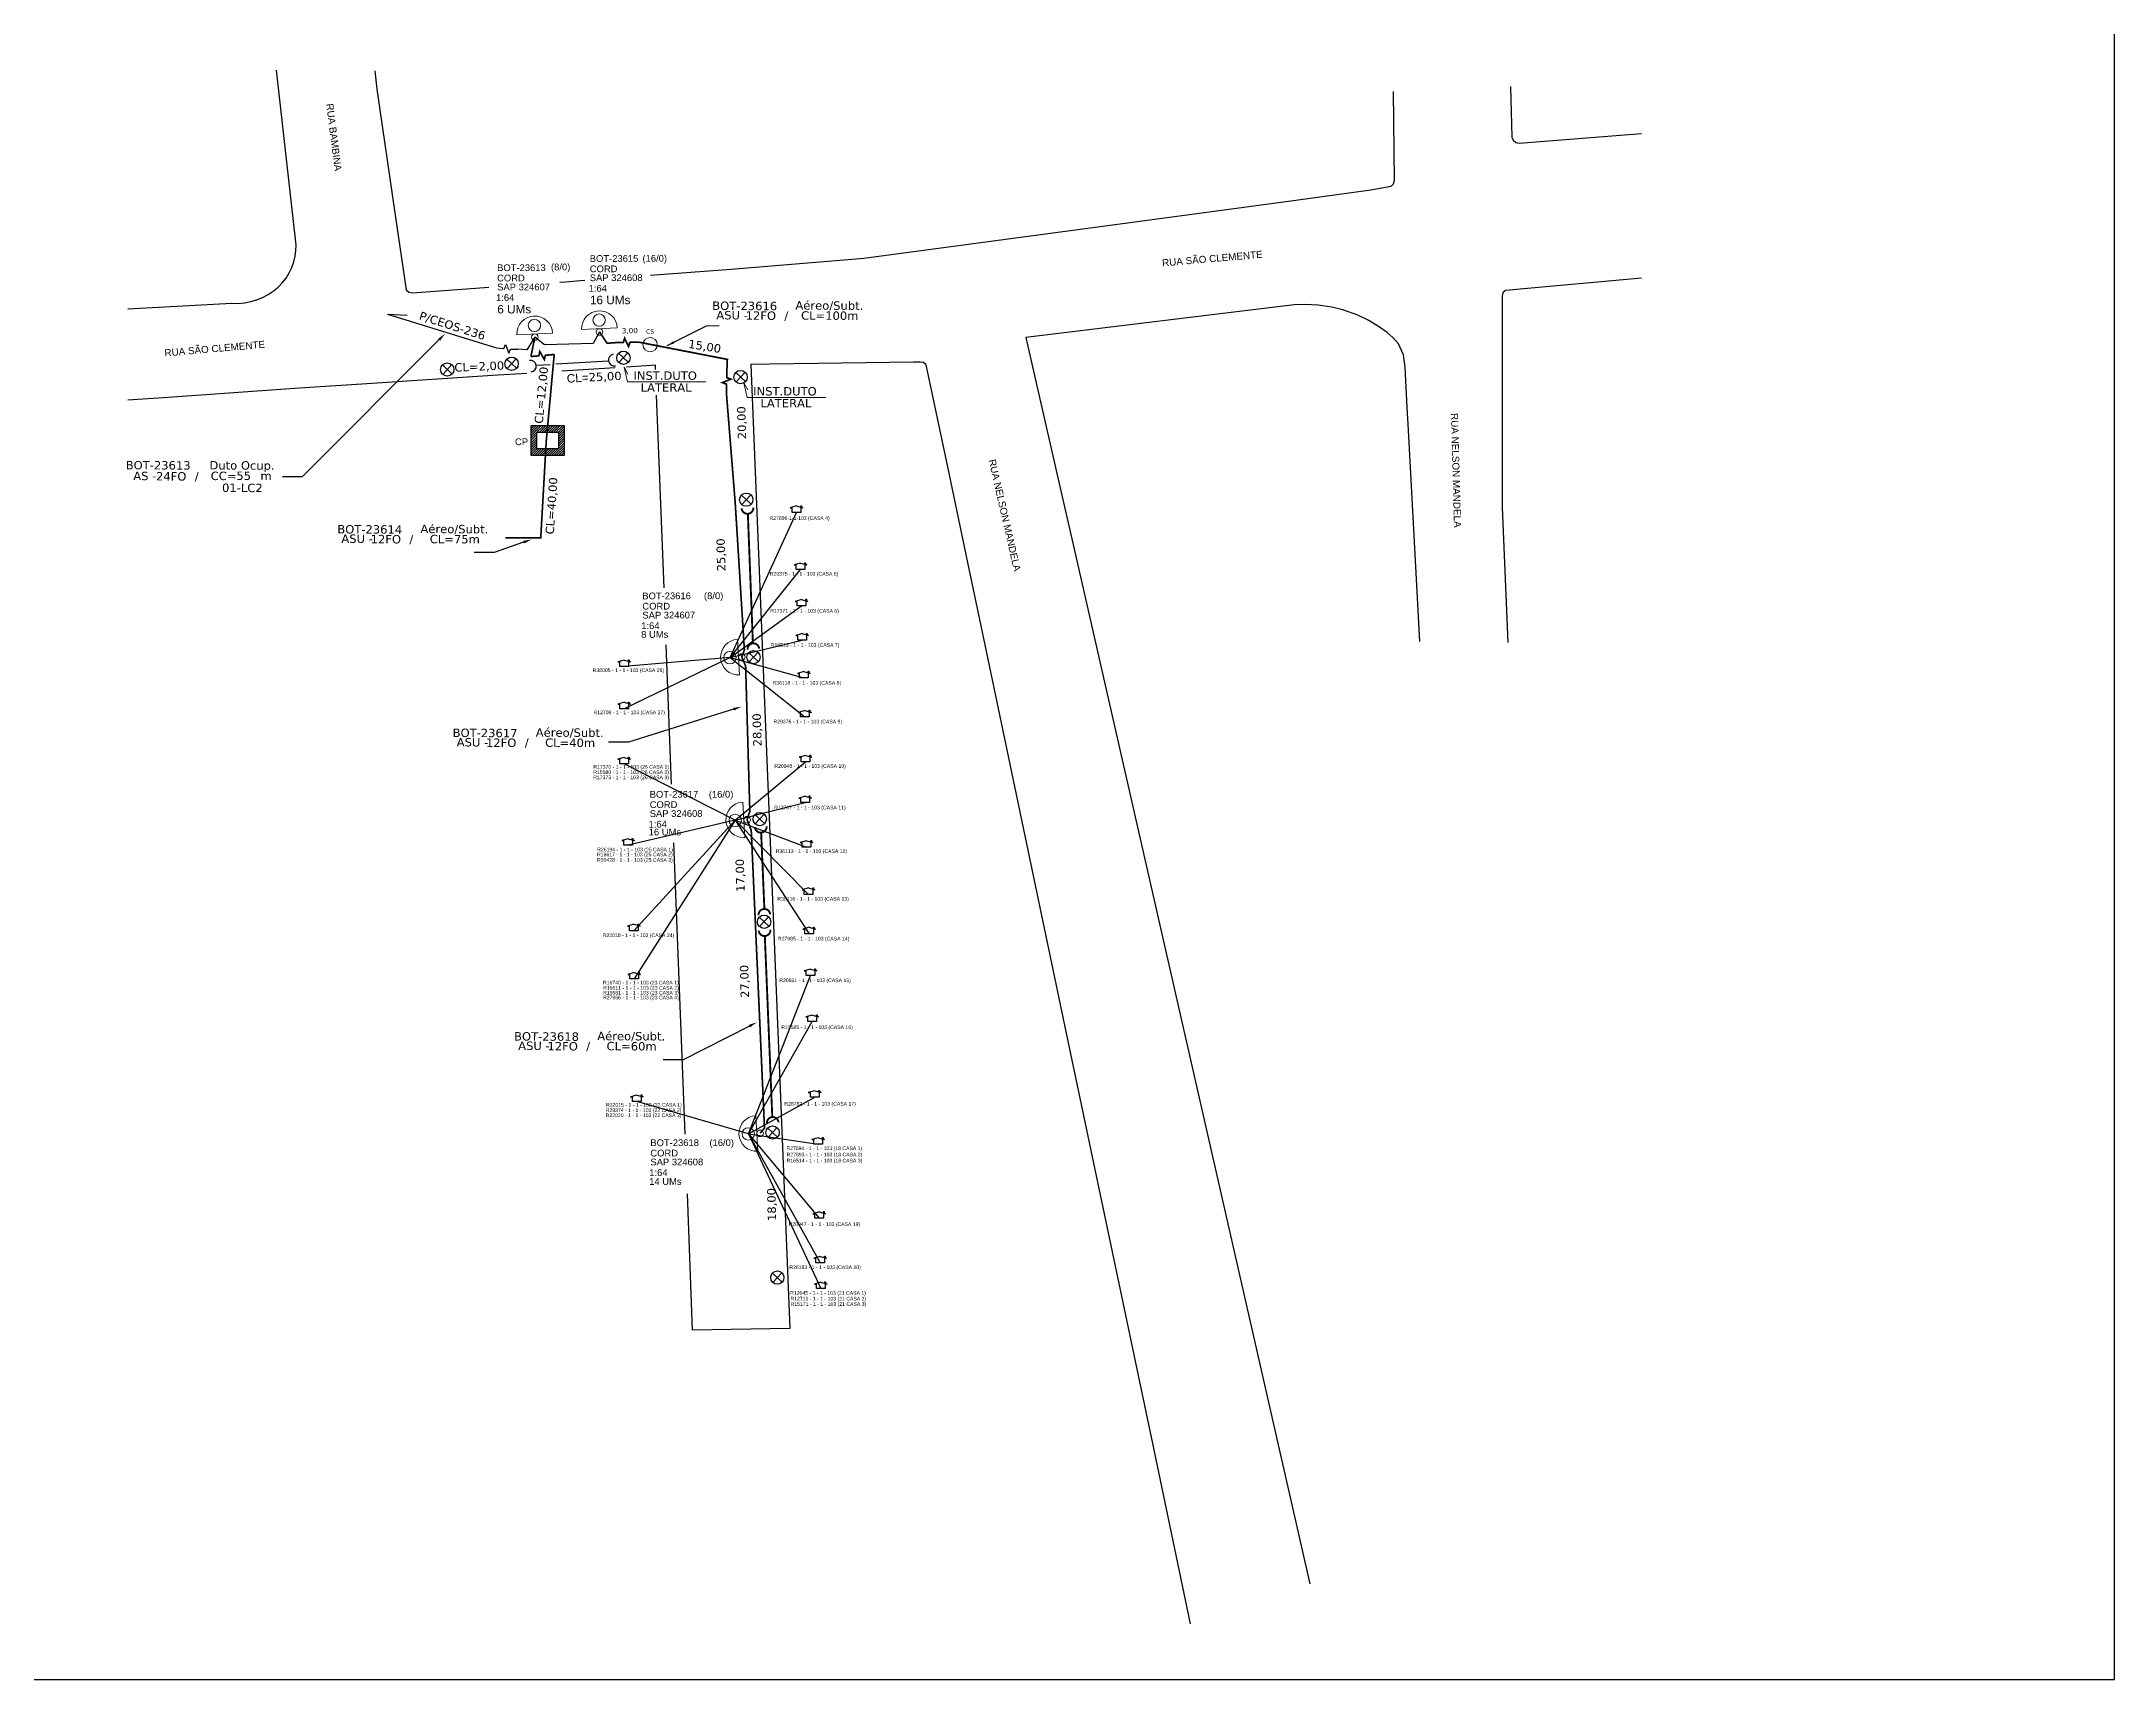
# Model space of a CAD drawing. Header units: metres. Extents: x -36 to 589731, y -8 to 9715982.
# Drawn here: x 589303.7 to 589731.3, y 9715387.9 to 9715725.7 of the extents above; entities that cross this region are included whole.
import ezdxf
from ezdxf import colors
from ezdxf.entities.mleader import LeaderData, LeaderLine
from ezdxf.enums import TextEntityAlignment as Align
from ezdxf.math import Vec2, Vec3

# ---------------------------------------------------------------- set-up
doc = ezdxf.new("R2010")
doc.units = ezdxf.units.M
doc.header["$LTSCALE"] = 0.5
for name, color, linetype in [('10.1-Caixas Subterrâneas', 5, 'Continuous'), ('CAP a instalar', 1, 'Continuous'), ('celulas gpon', 7, 'Continuous'), ('cerco área', 2, 'Continuous'), ('DROP DE CLIENTE', 140, 'Continuous'), ('label_cabos', 7, 'Continuous'), ('locais', 7, 'Continuous'), ('QUADRA', 7, 'Continuous'), ('Subida Lateral', 5, 'Continuous'), ('surveys', 7, 'Continuous'), ('surveys legendas', 7, 'Continuous')]:
    doc.layers.add(name, color=color, linetype=linetype)
for name, color, linetype, lineweight in [("20.0-LEGENDA DOS CDO'S", 1, 'Continuous', 0), ('20.2-CDO_POSTE', 1, 'Continuous', 5), ('20.6-CORDOALHA_SUPORTE', 7, 'Continuous', 25), ('CORDOALHA_SUPORTE', 7, 'Continuous', 25), ('Segmento Logradouro Texto', 238, 'Continuous', 0)]:
    doc.layers.add(name, color=color, linetype=linetype, lineweight=lineweight)
doc.styles.add('ARIAL', font='arial.ttf')
doc.styles.add('DIGICADE', font='arial.ttf')
doc.styles.add('ROMANS', font='arial.ttf')
doc.styles.add('siredit', font='verdana.ttf')
doc.styles.get("Standard").update_dxf_attribs({"font": 'arial.ttf'})
doc.linetypes.add('FENCELINE1', pattern='A,0.25,-0.1,[133,ltypeshp.shx,S=0.1,R=0,X=-0.1,Y=0],-0.1,1', length=1.45)
doc.dimstyles.get("Standard").update_dxf_attribs({"dimtxt": 0.18, "dimasz": 0.18, "dimexe": 0.18, "dimexo": 0.0625, "dimgap": 0.09, "dimtad": 0, "dimtih": 1, "dimtoh": 1, "dimdec": 4, "dimzin": 0, "dimdsep": 46, "dimtxsty": 'Standard', "dimcen": 0.09, "dimadec": 0, "dimazin": 0, "dimtfac": 1, "dimtdec": 4, "dimtofl": 0, "dimtmove": 0, "dimatfit": 3, "dimfxl": 0, "dimtolj": 1, "dimtzin": 0, "dimarcsym": 0})

# ---------------------------------------------------------------- blocks, each defined once
blk = doc.blocks.new('POLE_POLE')
at = {"color": 1}
for p, q in [((-0.0000031, 0.0000069), (0.0000027, 0.0000015)), ((0.0000025, 0.0000071), (-0.0000029, 0.0000013))]:
    blk.add_line(p, q, dxfattribs=at)
blk.add_circle((-0.0000002, 0.0000042), 0.00000396, dxfattribs=at)
blk = doc.blocks.new('*U206')
at = {"color": 0}
blk.add_line((2.14, -0.58), (-2.1, -0.68), dxfattribs=at)
for centre, radius in [((0, 0.38), 0.733), ((0.03, -1.03), 0.393)]:
    blk.add_circle(centre, radius, dxfattribs=at)
blk.add_arc((0.02, -0.63), 2.12, 1.3782, 181.3782, dxfattribs=at)
blk = doc.blocks.new('*U207')
at = {"color": 0}
blk.add_line((2.14, -0.58), (-2.1, -0.68), dxfattribs=at)
for centre, radius in [((0, 0.38), 0.733), ((0.03, -1.03), 0.393)]:
    blk.add_circle(centre, radius, dxfattribs=at)
blk.add_arc((0.02, -0.63), 2.12, 1.3782, 181.3782, dxfattribs=at)
blk = doc.blocks.new('*X1')
at = {"color": 0, "linetype": 'Continuous'}
for p, q in [((-1.25, 0.34099), (-0.49099, 1.1)), ((-1.25, 0.517767), (-0.667767, 1.1)), ((-1.25, 0.694544), (-0.844544, 1.1)), ((-1.25, 0.87132), (-1.02132, 1.1)), ((-1.25, 1.048097), (-1.198097, 1.1)), ((-1.25, 0.164214), (-0.8035, 0.610714)), ((-1.25, -0.012563), (-0.8035, 0.433937)), ((-1.25, -0.18934), (-0.8035, 0.25716)), ((-1.25, -0.366117), (-0.8035, 0.080383)), ((-0.789214, 0.625), (-0.314214, 1.1)), ((-0.612437, 0.625), (-0.137437, 1.1)), ((-0.43566, 0.625), (0.03934, 1.1)), ((-0.258883, 0.625), (0.216117, 1.1)), ((-0.082107, 0.625), (0.392893, 1.1)), ((0.09467, 0.625), (0.56967, 1.1)), ((0.271447, 0.625), (0.746447, 1.1)), ((0.448223, 0.625), (0.923223, 1.1)), ((0.625, 0.625), (1.1, 1.1)), ((0.801777, 0.625), (1.25, 1.073223)), ((0.8035, 0.449947), (1.25, 0.896447)), ((0.8035, 0.27317), (1.25, 0.71967)), ((0.8035, 0.096393), (1.25, 0.542893)), ((0.8035, -0.080383), (1.25, 0.366117)), ((0.8035, -0.25716), (1.25, 0.18934)), ((0.8035, -0.433937), (1.25, 0.012563)), ((-1.25, -0.542893), (-0.8035, -0.096393)), ((-1.25, -0.71967), (-0.8035, -0.27317)), ((-1.25, -0.896447), (-0.8035, -0.449947)), ((-1.25, -1.073223), (-0.801777, -0.625)), ((-1.1, -1.1), (-0.625, -0.625)), ((-0.923223, -1.1), (-0.448223, -0.625)), ((-0.746447, -1.1), (-0.271447, -0.625)), ((-0.56967, -1.1), (-0.09467, -0.625)), ((-0.392893, -1.1), (0.082107, -0.625)), ((-0.216117, -1.1), (0.258883, -0.625)), ((-0.03934, -1.1), (0.43566, -0.625)), ((0.137437, -1.1), (0.612437, -0.625)), ((0.314214, -1.1), (0.789214, -0.625)), ((0.49099, -1.1), (1.25, -0.34099)), ((0.667767, -1.1), (1.25, -0.517767)), ((0.8035, -0.610714), (1.25, -0.164214)), ((0.844544, -1.1), (1.25, -0.694544)), ((1.02132, -1.1), (1.25, -0.87132)), ((1.198097, -1.1), (1.25, -1.048097))]:
    blk.add_line(p, q, dxfattribs=at)
blk = doc.blocks.new('MANHOLE_MQ')
at = {"color": 0, "linetype": 'Continuous'}
for p, q in [((0.00000623, 0.00000569), (-0.00000627, 0.00000569)), ((-0.00000627, 0.00000569), (-0.00000627, -0.00000531)), ((-0.00000404, 0.00000331), (0.00000399, 0.00000331)), ((-0.00000404, -0.00000294), (-0.00000404, 0.00000331)), ((0.00000399, 0.00000331), (0.00000399, -0.00000294)), ((0.00000623, -0.00000531), (0.00000623, 0.00000569)), ((-0.00000627, -0.00000531), (0.00000623, -0.00000531)), ((0.00000399, -0.00000294), (-0.00000404, -0.00000294)), ((0.00000399, -0.00000294), (0.00000399, -0.00000294))]:
    blk.add_line(p, q, dxfattribs=at)
at = {"color": 0, "linetype": 'Continuous', "xscale": 5e-06, "yscale": 5e-06, "zscale": 1e-05}
blk.add_blockref('*X1', (-0.00000002, 0.00000019), dxfattribs=at)
blk = doc.blocks.new('Inst CORD BENZINAL 4.55MM 3F')
at = {"color": 0, "lineweight": 0, "style": 'ROMANS'}
blk.add_attdef('FID', (-19.18, -2.21), '', height=1, dxfattribs=at)
blk.add_attdef('LANCE', text='', height=1, dxfattribs=at).set_placement((-0.54, -2.21), align=Align.RIGHT)
at = {"color": 0, "lineweight": 0, "style": 'ROMANS', "flags": 3}
for tag, p in [('FATOR', (-5.2, -4.44)), ('ID_ATIVIDADE', (-5.2, -6.67))]:
    blk.add_attdef(tag, p, '', height=1, dxfattribs=at)
at = {"layer": 'label_cabos', "color": 0, "style": 'siredit'}
blk.add_attdef('QTDE', (-0.54, -2.21), '', height=1, rotation=359.69, dxfattribs=at)
blk = doc.blocks.new('LEGENDA DOS CABOS')
at = {"layer": 'label_cabos', "color": 0, "style": 'siredit'}
for tag, p in [('TIPO_CABO', (2.74, 0.52)), ('ID', (4.24, 1.63)), ('CABO', (6.16, 0.47)), ('/', (9.19, 0.47)), ('METROS', (14.36, 0.47)), ('XX', (14.31, 1.67))]:
    blk.add_attdef(tag, text='', height=1, rotation=359.69, dxfattribs=at).set_placement(p, align=Align.MIDDLE_CENTER)
blk = doc.blocks.new('Inst CB DT OCUP CFOA-SM-AS-80-TS-24')
at = {"layer": 'label_cabos', "color": 0, "style": 'siredit'}
for tag, flags, p in [('ID_ATIVIDADE', 3, (1.31, 2.67)), ('FATOR', 1, (11.56, 2.55))]:
    blk.add_attdef(tag, text='', height=1, rotation=359.69, dxfattribs=dict(at, flags=flags)).set_placement(p, align=Align.MIDDLE_CENTER)
for tag, p in [('TIPO_CABO', (1.76, 0)), ('DESTINO_CABO', (3.13, 1.26)), ('CABO', (4.69, -0.05)), ('/', (7.71, -0.05)), ('LANCE', (10.91, 0)), ('TIPO_CABO', (13.11, 1.24)), ('UND', (15.96, 0)), ('FID', (13.15, -1.41))]:
    blk.add_attdef(tag, text='', height=1, rotation=359.69, dxfattribs=at).set_placement(p, align=Align.MIDDLE_CENTER)
blk.add_attdef('QTDE', (12.43, -0.47), '', height=1, rotation=359.69, dxfattribs=at)
blk = doc.blocks.new('SURVEY_SURVEY')
for p, q in [((0.0000086, 0.0000127), (-0.000004, 0.000009)), ((-0.000004, 0.000009), (0, 0.000009)), ((0, 0), (0, 0.000009)), ((0.0000086, 0.0000127), (0.0000212, 0.000009)), ((0.0000171, 0.0000132), (0.0000184, 0.0000132)), ((0.0000171, 0.0000103), (0.0000171, 0.0000132)), ((0.0000212, 0.000009), (0.0000172, 0.000009)), ((0.0000172, 0.000009), (0.0000172, 0)), ((0.0000184, 0.0000132), (0.0000184, 0.0000099)), ((0.0000172, 0), (0, 0))]:
    blk.add_line(p, q)

msp = doc.modelspace()

# ---------------------------------------------------------------- linework, layer by layer
for points in [[(588892.75, 9715387.89), (589731.31, 9715387.89), (589731.31, 9715981.89), (588892.75, 9715981.89), (588892.75, 9715387.89)], [(589321.54, 9715670.56), (589342.97, 9715671.71), (589344.28, 9715671.69), (589345.59, 9715671.81), (589346.88, 9715672.07), (589348.12, 9715672.44), (589349.32, 9715672.92), (589350.47, 9715673.53), (589351.54, 9715674.24), (589352.52, 9715675.05), (589353.4, 9715675.94), (589354.17, 9715676.93), (589354.84, 9715677.97), (589355.38, 9715679.08), (589355.79, 9715680.25), (589356.07, 9715681.43), (589356.21, 9715682.63), (589356.23, 9715683.7), (589352.23, 9715719.77)]]:
    msp.add_lwpolyline(points)
at = {"layer": 'CAP a instalar', "color": 0, "ltscale": 5}
for q in [(589397.56, 9715662.51), (589379.18, 9715669.29)]:
    msp.add_line((589375.07, 9715669.46), q, dxfattribs=at)
at = {"layer": 'CAP a instalar', "color": 0, "linetype": 'FENCELINE1', "ltscale": 5}
for p, q in [((589405.49, 9715664.72), (589403.86, 9715662.15)), ((589407.49, 9715663.15), (589405.49, 9715664.72)), ((589418.85, 9715665.8), (589417.51, 9715663.41)), ((589418.85, 9715665.8), (589418.85, 9715665.8)), ((589403.86, 9715662.15), (589401.99, 9715662.25)), ((589417.51, 9715663.41), (589407.49, 9715663.15))]:
    msp.add_line(p, q, dxfattribs=at)
at = {"layer": 'CAP a instalar', "color": 8, "ltscale": 5, "const_width": 0.347}
for points in [[(589405.49, 9715664.72), (589404.67, 9715660.73), (589404.67, 9715660.73)], [(589409.48, 9715661.17), (589407.83, 9715643.2), (589407.83, 9715643.2), (589406.7, 9715623.33), (589399.43, 9715623.33)]]:
    msp.add_lwpolyline(points, dxfattribs=at)
at = {"layer": 'CAP a instalar', "linetype": 'FENCELINE1', "ltscale": 5, "const_width": 0.347}
for points in [[(589418.85, 9715665.8), (589420.38, 9715663.47), (589422.1, 9715663.6)], [(589445.11, 9715658.22), (589445.11, 9715658.22), (589445.19, 9715660.15), (589426.92, 9715663.7)], [(589444.98, 9715653.4), (589446.81, 9715630.6), (589448.7, 9715600.26), (589448.17, 9715598.77), (589448.96, 9715596.92), (589449.83, 9715566.92), (589449.26, 9715565.22), (589450.12, 9715563.01), (589452.85, 9715501.61), (589451.95, 9715500.54)]]:
    msp.add_lwpolyline(points, dxfattribs=at)
at = {"layer": 'CAP a instalar', "ltscale": 5, "const_width": 0.347}
msp.add_lwpolyline([(589409.48, 9715661.17), (589409.48, 9715661.17)], dxfattribs=at)
at = {"layer": 'cerco área', "color": 40, "lineweight": 0, "true_color": 0xf8d731}
for points in [[(589424.68, 9715657.13), (589423.88, 9715658.54), (589424.59, 9715655.51), (589440.77, 9715655.51)], [(589449.39, 9715653.89), (589448.59, 9715655.3), (589449.3, 9715652.27), (589465.48, 9715652.27)]]:
    msp.add_lwpolyline(points, dxfattribs=at)
at = {"layer": 'cerco área', "color": 5, "lineweight": 0}
msp.add_circle((589429.26, 9715663.19), 1.47, dxfattribs=at)
at = {"layer": 'CORDOALHA_SUPORTE'}
for p, q in [((589420.69, 9715659.81), (589409.79, 9715659.14)), ((589408.65, 9715659.04), (589405.76, 9715658.89))]:
    msp.add_line(p, q, dxfattribs=at)
at = {"layer": 'CORDOALHA_SUPORTE', "const_width": 0.39}
for points in [[(589448.14, 9715629.43, 1), (589450.55, 9715629.59)], [(589451.76, 9715600.47, 1), (589449.35, 9715600.27)], [(589450.88, 9715563.67, 1), (589453.28, 9715563.83)], [(589454.03, 9715545.69, 1), (589451.62, 9715545.49)], [(589451.66, 9715542.35, 1), (589454.07, 9715542.51)], [(589455.76, 9715502.78, 1), (589453.36, 9715502.58)]]:
    msp.add_lwpolyline(points, format="xyb", dxfattribs=at)
for points in [[(589450.46, 9715601.57), (589449.42, 9715628.3)], [(589452.83, 9715546.8), (589452.16, 9715562.55)], [(589454.46, 9715503.88), (589452.92, 9715541.23)]]:
    msp.add_lwpolyline(points, dxfattribs=at)
at = {"layer": 'CORDOALHA_SUPORTE'}
for centre, start, end in [((589404.56, 9715658.75), 276.8345, 96.8345), ((589421.88, 9715660.01), 99.965, 279.965)]:
    msp.add_arc(centre, 1.21, start, end, dxfattribs=at)
at = {"layer": 'DROP DE CLIENTE'}
for points in [[(589445.74, 9715598.64), (589459.46, 9715628.59)], [(589445.74, 9715598.64), (589460.29, 9715616.82)], [(589445.74, 9715598.64), (589460.49, 9715609.31)], [(589445.74, 9715598.64), (589460.65, 9715602.27)], [(589445.74, 9715598.64), (589423.89, 9715596.81)], [(589445.74, 9715598.64), (589423.89, 9715588.11)], [(589445.74, 9715598.64), (589460.95, 9715594.45)], [(589445.74, 9715598.64), (589461.2, 9715586.4)], [(589446.83, 9715565.09), (589423.93, 9715576.75)], [(589446.83, 9715565.09), (589461.3, 9715577.14)], [(589446.83, 9715565.09), (589461.22, 9715568.73)], [(589446.83, 9715565.09), (589424.71, 9715559.96)], [(589446.83, 9715565.09), (589425.87, 9715542.32)], [(589446.83, 9715565.09), (589426, 9715532.37)], [(589446.83, 9715565.09), (589461.52, 9715559.56)], [(589446.83, 9715565.09), (589461.95, 9715549.82)], [(589446.83, 9715565.09), (589462.04, 9715541.7)], [(589449.52, 9715500.41), (589462.35, 9715533.1)], [(589449.52, 9715500.41), (589462.68, 9715523.61)], [(589449.52, 9715500.41), (589426.53, 9715507.1)], [(589449.52, 9715500.41), (589463.21, 9715508)], [(589449.52, 9715500.41), (589463.95, 9715498.31)], [(589449.52, 9715500.41), (589464.15, 9715483.01)], [(589449.52, 9715500.41), (589464.32, 9715473.83)], [(589449.52, 9715500.41), (589464.45, 9715468.5)]]:
    msp.add_lwpolyline(points, dxfattribs=at)
at = {"layer": 'QUADRA'}
for points in [[(589321.54, 9715670.56), (589342.97, 9715671.71), (589344.28, 9715671.69), (589345.59, 9715671.81), (589346.88, 9715672.07), (589348.12, 9715672.44), (589349.32, 9715672.92), (589350.47, 9715673.53), (589351.54, 9715674.24), (589352.52, 9715675.05), (589353.4, 9715675.94), (589354.17, 9715676.93), (589354.84, 9715677.97), (589355.38, 9715679.08), (589355.79, 9715680.25), (589356.07, 9715681.43), (589356.21, 9715682.63), (589356.23, 9715683.7), (589352.23, 9715719.77)], [(589372.47, 9715719.69), (589372.86, 9715715.86), (589376.69, 9715689.91)], [(589524.15, 9715687.83), (589561.42, 9715692.82), (589577.92, 9715695.12), (589582.1, 9715695.89), (589582.62, 9715696.38), (589582.8, 9715697.04), (589582.61, 9715715.41)], [(589606.74, 9715716.45), (589607, 9715705.97), (589607.25, 9715705.33), (589607.81, 9715704.89), (589608.54, 9715704.77), (589633.76, 9715706.7)], [(589606.74, 9715716.45), (589607, 9715705.97), (589607.25, 9715705.33), (589607.81, 9715704.89), (589608.54, 9715704.77), (589633.76, 9715706.7)], [(589376.69, 9715689.91), (589378.97, 9715674.49), (589379.5, 9715674.02), (589380.28, 9715673.87), (589395.98, 9715675.01)], [(589455.12, 9715679.54), (589473.32, 9715681.01), (589524.15, 9715687.83)], [(589411.79, 9715676.16), (589414.91, 9715676.42), (589415.81, 9715676.49)], [(589429.37, 9715677.52), (589445.98, 9715678.78)], [(589445.98, 9715678.78), (589455.12, 9715679.54)], [(589633.76, 9715676.89), (589605.69, 9715674.32), (589605.17, 9715673.84), (589604.98, 9715673.18), (589604.99, 9715629.63), (589604.99, 9715629.63), (589606.19, 9715601.76)], [(589633.76, 9715676.89), (589605.69, 9715674.32), (589605.17, 9715673.84), (589604.98, 9715673.18), (589604.99, 9715629.63), (589604.99, 9715629.63), (589606.19, 9715601.76)], [(589410.62, 9715676.07), (589411.79, 9715676.16)], [(589588.04, 9715601.95), (589586.64, 9715627.69), (589585.61, 9715646.82), (589585.42, 9715650.23), (589584.97, 9715658.55), (589584.66, 9715661.1), (589583.6, 9715663.34), (589582.43, 9715664.66), (589581.26, 9715665.66), (589579.68, 9715666.82), (589577.47, 9715668.17), (589575.21, 9715669.26), (589572.12, 9715670.37), (589569.9, 9715670.92), (589567.06, 9715671.34), (589564.27, 9715671.47), (589562.09, 9715671.38), (589506.78, 9715664.69), (589506.78, 9715664.69), (589507.81, 9715660.15)], [(589483.61, 9715659.57), (589453.91, 9715659.15)], [(589490.65, 9715637.98), (589486.23, 9715659.04), (589485.67, 9715659.48), (589484.95, 9715659.59), (589483.61, 9715659.57)], [(589507.81, 9715660.15), (589513.79, 9715633.91)], [(589371.9, 9715655.16), (589356.95, 9715654.18), (589329.86, 9715652.32), (589321.54, 9715651.74)], [(589403.86, 9715657.24), (589396.78, 9715656.79), (589371.9, 9715655.16)], [(589422.08, 9715658.4), (589411.08, 9715657.69)], [(589430.34, 9715658.95), (589430.34, 9715658.95), (589424.38, 9715658.55)], [(589430.29, 9715658.96), (589430.33, 9715658.06)], [(589453.91, 9715659.15), (589450.01, 9715659.09)], [(589450.01, 9715659.09), (589450.01, 9715659.09)], [(589450.01, 9715659.09), (589458.06, 9715460.31)], [(589430.53, 9715652.79), (589432.06, 9715613)], [(589495.14, 9715616.6), (589490.65, 9715637.98)], [(589513.79, 9715633.91), (589516.45, 9715622.24)], [(589516.45, 9715622.24), (589565.36, 9715407.65)], [(589498.36, 9715601.25), (589495.14, 9715616.6)], [(589432.51, 9715601.28), (589433.62, 9715572.51)], [(589515.51, 9715519.55), (589498.36, 9715601.25)], [(589434.08, 9715560.47), (589436.4, 9715500.34)], [(589532.92, 9715436.59), (589515.51, 9715519.55)], [(589436.87, 9715488.07), (589437.95, 9715459.93)], [(589458.06, 9715460.31), (589437.95, 9715459.93)], [(589540.73, 9715399.38), (589532.92, 9715436.59)]]:
    msp.add_lwpolyline(points, dxfattribs=at)
at = {"layer": 'Subida Lateral', "color": 5}
for p, q in [((589397.56, 9715662.51), (589399.12, 9715662.36)), ((589399.12, 9715662.36), (589399.44, 9715663.21)), ((589399.44, 9715663.21), (589400.11, 9715661.43)), ((589400.11, 9715661.43), (589400.45, 9715662.27)), ((589400.45, 9715662.27), (589401.99, 9715662.25))]:
    msp.add_line(p, q, dxfattribs=at)
at = {"layer": 'Subida Lateral', "color": 5, "const_width": 0.347}
for points in [[(589422.1, 9715663.6), (589423.75, 9715663.64), (589424, 9715664.51), (589424.81, 9715662.79), (589425.08, 9715663.66), (589426.92, 9715663.7)], [(589404.67, 9715660.73), (589406.32, 9715660.89), (589406.51, 9715661.77), (589407.44, 9715660.11), (589407.65, 9715660.99), (589409.48, 9715661.17)], [(589444.98, 9715653.4), (589445.02, 9715655.05), (589444.16, 9715655.35), (589445.92, 9715656.07), (589445.07, 9715656.39), (589445.11, 9715658.22)]]:
    msp.add_lwpolyline(points, dxfattribs=at)

# ---------------------------------------------------------------- block references
at = {"layer": '10.1-Caixas Subterrâneas', "color": 30, "xscale": 554666.2122284325, "yscale": 554666.2122284325, "zscale": 554666.2122284325, "rotation": 180.0000000000627}
msp.add_blockref('MANHOLE_MQ', (589408.1, 9715643.53), dxfattribs=at)
at = {"layer": '20.2-CDO_POSTE', "color": 0, "xscale": 1.734483424232119, "yscale": 1.734483424232119, "zscale": 1.734483424232119, "rotation": 1.342049807331179}
msp.add_blockref('*U206', (589405.4, 9715666.5), dxfattribs=at)
at = {"layer": '20.2-CDO_POSTE', "color": 5, "xscale": 1.734483424232119, "yscale": 1.734483424232119, "zscale": 1.734483424232119, "rotation": 1.342049807331178}
msp.add_blockref('*U206', (589418.75, 9715667.58), dxfattribs=at)
at = {"layer": '20.2-CDO_POSTE', "color": 1, "xscale": -1.734483424232119, "yscale": 1.734483424232119, "zscale": 1.734483424232119, "rotation": 94.38157488628218}
for p in [(589446.39, 9715598.68), (589447.48, 9715565.13), (589450.17, 9715500.45)]:
    msp.add_blockref('*U207', p, dxfattribs=at)
at = {"layer": '20.6-CORDOALHA_SUPORTE', "color": 0, "lineweight": 0}
ref = msp.add_blockref('Inst CORD BENZINAL 4.55MM 3F', (589436.03, 9715666.72), dxfattribs=dict(at, xscale=1.734483424232119, yscale=1.734483424232119, zscale=1.734483424232119, rotation=351.2661918405374))
ref.add_attrib('QTDE', '15,00', (589437.02, 9715662.53), dxfattribs={"layer": 'label_cabos', "color": 0, "height": 1.734, "rotation": 350.9562, "style": 'siredit'})
ref = msp.add_blockref('Inst CORD BENZINAL 4.55MM 3F', (589414.78, 9715659.47), dxfattribs=dict(at, xscale=1.734483424232119, yscale=1.734483424232119, zscale=1.734483424232119, rotation=3.210524075381098))
ref.add_attrib('QTDE', '25,00', (589416.62, 9715655.58), dxfattribs={"layer": 'label_cabos', "color": 0, "height": 1.734, "rotation": 2.9005, "style": 'siredit'})
ref.add_attrib('LANCE', 'CL=', dxfattribs={"layer": '0', "color": 0, "lineweight": 0, "height": 1.734, "rotation": 3.2105, "style": 'ROMANS'}).set_placement((589416.62, 9715655.58), align=Align.RIGHT)
at = {"layer": '20.6-CORDOALHA_SUPORTE', "color": 40, "lineweight": 0, "true_color": 0xf8d731}
ref = msp.add_blockref('Inst CORD BENZINAL 4.55MM 3F', (589424.17, 9715659.92), dxfattribs=dict(at, xscale=1.734483424232119, yscale=1.734483424232119, zscale=1.734483424232119, rotation=0.2959989848145733))
ref.add_attrib('QTDE', 'INST.DUTO ', (589425.81, 9715655.94), dxfattribs={"layer": 'label_cabos', "color": 0, "height": 1.734, "rotation": 359.986, "style": 'siredit'})
ref = msp.add_blockref('Inst CORD BENZINAL 4.55MM 3F', (589425.66, 9715657.47), dxfattribs=dict(at, xscale=1.734483424232119, yscale=1.734483424232119, zscale=1.734483424232119, rotation=0.2959989848145733))
ref.add_attrib('QTDE', 'LATERAL', (589427.3, 9715653.49), dxfattribs={"layer": 'label_cabos', "color": 0, "height": 1.734, "rotation": 359.986, "style": 'siredit'})
ref = msp.add_blockref('Inst CORD BENZINAL 4.55MM 3F', (589448.88, 9715656.68), dxfattribs=dict(at, xscale=1.734483424232119, yscale=1.734483424232119, zscale=1.734483424232119, rotation=0.2959989848145733))
ref.add_attrib('QTDE', 'INST.DUTO ', (589450.52, 9715652.71), dxfattribs={"layer": 'label_cabos', "color": 0, "height": 1.734, "rotation": 359.986, "style": 'siredit'})
ref = msp.add_blockref('Inst CORD BENZINAL 4.55MM 3F', (589450.37, 9715654.23), dxfattribs=dict(at, xscale=1.734483424232119, yscale=1.734483424232119, zscale=1.734483424232119, rotation=0.2959989848145733))
ref.add_attrib('QTDE', 'LATERAL', (589452.01, 9715650.26), dxfattribs={"layer": 'label_cabos', "color": 0, "height": 1.734, "rotation": 359.986, "style": 'siredit'})
at = {"layer": '20.6-CORDOALHA_SUPORTE', "color": 0, "lineweight": 0}
ref = msp.add_blockref('Inst CORD BENZINAL 4.55MM 3F', (589445.15, 9715641.95), dxfattribs=dict(at, xscale=1.734483424232119, yscale=1.734483424232119, zscale=1.734483424232119, rotation=91.83759842259158))
ref.add_attrib('QTDE', '20,00', (589449.08, 9715643.7), dxfattribs={"layer": 'label_cabos', "color": 0, "height": 1.734, "rotation": 91.5276, "style": 'siredit'})
ref = msp.add_blockref('Inst CORD BENZINAL 4.55MM 3F', (589440.89, 9715614.71), dxfattribs=dict(at, xscale=1.734483424232119, yscale=1.734483424232119, zscale=1.734483424232119, rotation=91.83759842259158))
ref.add_attrib('QTDE', '25,00', (589444.82, 9715616.45), dxfattribs={"layer": 'label_cabos', "color": 0, "height": 1.734, "rotation": 91.5276, "style": 'siredit'})
ref = msp.add_blockref('Inst CORD BENZINAL 4.55MM 3F', (589448.33, 9715578.61), dxfattribs=dict(at, xscale=1.734483424232119, yscale=1.734483424232119, zscale=1.734483424232119, rotation=91.83759842259158))
ref.add_attrib('QTDE', '28,00', (589452.26, 9715580.36), dxfattribs={"layer": 'label_cabos', "color": 0, "height": 1.734, "rotation": 91.5276, "style": 'siredit'})
ref = msp.add_blockref('Inst CORD BENZINAL 4.55MM 3F', (589444.84, 9715548.61), dxfattribs=dict(at, xscale=1.734483424232119, yscale=1.734483424232119, zscale=1.734483424232119, rotation=91.83759842259158))
ref.add_attrib('QTDE', '17,00', (589448.77, 9715550.35), dxfattribs={"layer": 'label_cabos', "color": 0, "height": 1.734, "rotation": 91.5276, "style": 'siredit'})
ref = msp.add_blockref('Inst CORD BENZINAL 4.55MM 3F', (589445.75, 9715526.74), dxfattribs=dict(at, xscale=1.734483424232119, yscale=1.734483424232119, zscale=1.734483424232119, rotation=91.83759842259158))
ref.add_attrib('QTDE', '27,00', (589449.68, 9715528.49), dxfattribs={"layer": 'label_cabos', "color": 0, "height": 1.734, "rotation": 91.5276, "style": 'siredit'})
ref = msp.add_blockref('Inst CORD BENZINAL 4.55MM 3F', (589451.34, 9715480.72), dxfattribs=dict(at, xscale=1.734483424232119, yscale=1.734483424232119, zscale=1.734483424232119, rotation=91.83759842259158))
ref.add_attrib('QTDE', '18,00', (589455.27, 9715482.47), dxfattribs={"layer": 'label_cabos', "color": 0, "height": 1.734, "rotation": 91.5276, "style": 'siredit'})
at = {"layer": 'label_cabos', "color": 0, "lineweight": 0, "xscale": 1.734483424232119, "yscale": 1.734483424232119, "zscale": 1.734483424232119}
for p, values in [((589441.41, 9715668.36), {'ID': 'BOT-23616', 'CABO': '12FO', 'METROS': 'CL=100m', 'XX': 'Aéreo/Subt.', '/': '/', 'TIPO_CABO': 'ASU -'}), ((589364.07, 9715622.26), {'ID': 'BOT-23614', 'CABO': '12FO', 'METROS': 'CL=75m', 'XX': 'Aéreo/Subt.', '/': '/', 'TIPO_CABO': 'ASU -'}), ((589387.86, 9715580.28), {'ID': 'BOT-23617', 'CABO': '12FO', 'METROS': 'CL=40m', 'XX': 'Aéreo/Subt.', '/': '/', 'TIPO_CABO': 'ASU -'}), ((589400.54, 9715517.68), {'ID': 'BOT-23618', 'CABO': '12FO', 'METROS': 'CL=60m', 'XX': 'Aéreo/Subt.', '/': '/', 'TIPO_CABO': 'ASU -'})]:
    msp.add_blockref('LEGENDA DOS CABOS', p, dxfattribs=at).add_auto_attribs(values)
at = {"layer": 'label_cabos', "color": 0, "lineweight": 0}
ref = msp.add_blockref('Inst CB DT OCUP CFOA-SM-AS-80-TS-24', (589322.36, 9715636.12), dxfattribs=dict(at, xscale=1.734483424232119, yscale=1.734483424232119, zscale=1.734483424232119))
ref.add_attrib('DESTINO_CABO', 'BOT-23613', dxfattribs={"color": 0, "height": 1.734, "rotation": 359.69, "style": 'siredit'}).set_placement((589327.79, 9715638.31), align=Align.MIDDLE_CENTER)
ref.add_attrib('CABO', '24FO', dxfattribs={"color": 0, "height": 1.734, "rotation": 359.69, "style": 'siredit'}).set_placement((589330.48, 9715636.03), align=Align.MIDDLE_CENTER)
ref.add_attrib('TIPO_CABO', 'Duto Ocup.', dxfattribs={"color": 0, "height": 1.734, "rotation": 359.69, "style": 'siredit'}).set_placement((589345.09, 9715638.28), align=Align.MIDDLE_CENTER)
ref.add_attrib('/', '/', dxfattribs={"color": 0, "height": 1.73, "rotation": 359.69, "style": 'siredit'}).set_placement((589335.74, 9715636.03), align=Align.MIDDLE_CENTER)
ref.add_attrib('TIPO_CABO', 'AS - ', dxfattribs={"color": 0, "height": 1.734, "rotation": 359.69, "style": 'siredit'}).set_placement((589325.41, 9715636.11), align=Align.MIDDLE_CENTER)
ref.add_attrib('FID', '01-LC2', dxfattribs={"color": 0, "height": 1.734, "rotation": 359.69, "style": 'siredit'}).set_placement((589345.16, 9715633.66), align=Align.MIDDLE_CENTER)
ref.add_attrib('LANCE', 'CC=', dxfattribs={"color": 0, "height": 1.734, "rotation": 359.69, "style": 'siredit'}).set_placement((589341.28, 9715636.12), align=Align.MIDDLE_CENTER)
ref.add_attrib('QTDE', '55', (589343.91, 9715635.29), dxfattribs={"color": 0, "height": 1.734, "rotation": 359.69, "style": 'siredit'})
ref.add_attrib('UND', 'm', dxfattribs={"color": 0, "height": 1.73, "rotation": 359.69, "style": 'siredit'}).set_placement((589350.04, 9715636.12), align=Align.MIDDLE_CENTER)
at = {"layer": 'locais', "color": 10, "xscale": 346896.6848464239, "yscale": 346896.6848464239, "zscale": 346896.6848464239}
for p in [(589387.49, 9715656.6), (589400.77, 9715657.79), (589423.82, 9715659.02), (589447.99, 9715655.04), (589449.17, 9715629.76), (589450.65, 9715597.28), (589451.94, 9715563.89), (589452.84, 9715542.71), (589454.58, 9715499.25), (589455.57, 9715469.32)]:
    msp.add_blockref('POLE_POLE', p, dxfattribs=at)
at = {"layer": 'surveys', "color": 151, "xscale": 104070.0271492824, "yscale": 104070.0271492824, "zscale": 104070.0271492824}
for p in [(589458.56, 9715628.59), (589459.39, 9715616.82), (589459.59, 9715609.31), (589459.75, 9715602.27), (589423, 9715596.81), (589460.05, 9715594.45), (589423, 9715588.11), (589460.31, 9715586.4), (589423.03, 9715576.75), (589460.4, 9715577.14), (589460.32, 9715568.73), (589423.81, 9715559.96), (589460.62, 9715559.56), (589461.05, 9715549.82), (589424.98, 9715542.32), (589461.15, 9715541.7), (589425.1, 9715532.37), (589461.45, 9715533.1), (589461.78, 9715523.61), (589425.63, 9715507.1), (589462.31, 9715508), (589463.05, 9715498.31), (589463.26, 9715483.01), (589463.42, 9715473.83), (589463.55, 9715468.5)]:
    msp.add_blockref('SURVEY_SURVEY', p, dxfattribs=at)

# ---------------------------------------------------------------- texts
at = {"layer": '10.1-Caixas Subterrâneas', "color": 30, "style": 'ARIAL'}
msp.add_text('CP', height=1.388, dxfattribs=at).set_placement((589401.39, 9715642.46))
at = {"layer": "20.0-LEGENDA DOS CDO'S", "color": 5, "lineweight": 0, "style": 'ARIAL'}
for s, height, p in [('BOT-23615', 1.388, (589416.81, 9715680.25)), ('CORD', 1.388, (589416.82, 9715678.12)), ('SAP 324608', 1.388, (589416.82, 9715676.28)), ('1:64', 1.388, (589416.58, 9715674.1)), ('16 UMs', 1.734, (589416.85, 9715671.52))]:
    msp.add_text(s, height=height, rotation=0.118, dxfattribs=at).set_placement(p)
msp.add_text('(16/0)', height=1.388, rotation=0.118, dxfattribs=at).set_placement((589430.22, 9715680.29), align=Align.CENTER)
at = {"layer": "20.0-LEGENDA DOS CDO'S", "color": 0, "lineweight": 0, "style": 'ARIAL'}
for s, height, p in [('CORD', 1.388, (589397.71, 9715676.22)), ('BOT-23613', 1.388, (589397.71, 9715678.35)), ('1:64', 1.388, (589397.48, 9715672.2)), ('SAP 324607', 1.388, (589397.72, 9715674.38)), ('6 UMs', 1.734, (589397.74, 9715669.62))]:
    msp.add_text(s, height=height, rotation=0.118, dxfattribs=at).set_placement(p)
msp.add_text('(8/0)', height=1.388, rotation=0.118, dxfattribs=at).set_placement((589410.81, 9715678.52), align=Align.CENTER)
at = {"layer": "20.0-LEGENDA DOS CDO'S", "color": 1, "lineweight": 0, "style": 'ARIAL'}
for s, p in [('CORD', (589427.66, 9715608.55)), ('SAP 324607', (589427.66, 9715606.7)), ('BOT-23616', (589427.65, 9715610.67)), ('8 UMs', (589427.41, 9715602.72)), ('1:64', (589427.43, 9715604.52)), ('BOT-23617', (589429.18, 9715569.75)), ('SAP 324608', (589429.18, 9715565.78)), ('CORD', (589429.18, 9715567.62)), ('1:64', (589428.95, 9715563.59)), ('16 UMs', (589428.97, 9715561.96)), ('CORD', (589429.31, 9715495.76)), ('BOT-23618', (589429.31, 9715497.89)), ('1:64', (589429.08, 9715491.73)), ('SAP 324608', (589429.32, 9715493.92)), ('14 UMs', (589429.07, 9715489.9))]:
    msp.add_text(s, height=1.388, rotation=0.118, dxfattribs=at).set_placement(p)
for s, height, p in [('     (8/0)', 1.388, (589441.02, 9715610.7)), ('     (16/0)', 1.3876, (589442.55, 9715569.77)), ('     (16/0)', 1.3876, (589442.68, 9715497.91))]:
    msp.add_text(s, height=height, rotation=0.118, dxfattribs=at).set_placement(p, align=Align.CENTER)
at = {"layer": 'celulas gpon', "style": 'siredit'}
for s, height, rotation, p in [('P/CEOS-236', 1.734, 342.2558, (589381.47, 9715668.43)), ('3,00', 1.086, 0.7778, (589423.42, 9715665.52)), ('CL=2,00', 1.734, 2.5449, (589388.93, 9715657.6)), ('CL=12,00', 1.734, 84.5543, (589407.11, 9715646.82)), ('CL=40,00', 1.734, 86.221, (589409.39, 9715624.01))]:
    msp.add_text(s, height=height, rotation=rotation, dxfattribs=at).set_placement(p)
at = {"layer": 'celulas gpon', "color": 5, "style": 'siredit'}
msp.add_text('CS', height=0.914, rotation=359.2732, dxfattribs=at).set_placement((589428.42, 9715665.47))
at = {"layer": 'Segmento Logradouro Texto', "color": 5, "linetype": 'Continuous', "char_height": 1.457, "attachment_point": 1, "style": 'DIGICADE'}
for s, insert, width, rotation in [('\\o\\l\\fArial|b0|i0|c0|p34;\\T1.0000000000;\\W1.0000000000;RUA BAMBINA', (589363.89, 9715713.01), 18.2747, 277.2099), ('\\o\\l\\fArial|b0|i0|c0|p34;\\T1.0000000000;\\W1.0000000000;RUA SÃO CLEMENTE', (589534.8, 9715680.76), 21.9682, 5.0182), ('\\o\\l\\fArial|b0|i0|c0|p34;\\T1.0000000000;\\W1.0000000000;RUA SÃO CLEMENTE', (589329.03, 9715662.19), 22.0439, 5.0179), ('\\fArial|b0|i0|c0|p34;\\W1.0000000000;\\T1.0000000000;\\o\\lRUA NELSON MANDELA', (589595.9, 9715649.1), 24.0499, 271.5204), ('\\fArial|b0|i0|c0|p34;\\W1.0000000000;\\T1.0000000000;\\o\\lRUA NELSON MANDELA', (589500.49, 9715639.69), 24.0499, 282.8338)]:
    msp.add_mtext(s, dxfattribs=dict(at, insert=insert, width=width, rotation=rotation))
at = {"layer": 'surveys legendas', "color": 0}
for s, p in [('R27896-1-1-103 (CASA 4)', (589453.89, 9715627.05)), ('R29375 - 1 - 1 - 103 (CASA 5)', (589453.93, 9715615.55)), ('R17371 - 1 - 1 - 103 (CASA 6)', (589454.04, 9715607.91)), ('R16513 - 1 - 1 - 103 (CASA 7)', (589454.16, 9715600.87)), ('R38005 - 1 - 1 - 103 (CASA 28)', (589417.42, 9715595.66)), ('R36118 - 1 - 1 - 103 (CASA 8)', (589454.51, 9715593.06)), ('R12709 - 1 - 1 - 103 (CASA 27)', (589417.58, 9715586.97)), ('R29376 - 1 - 1 - 103 (CASA 9)', (589454.7, 9715585.08)), ('R15580 - 1 - 1 - 103 (26 CASA 2)', (589417.53, 9715574.64)), ('R17373 - 1 - 1 - 103 (26 CASA 3)', (589417.53, 9715573.57)), ('R17370 - 1 - 1 - 103 (26 CASA 1)', (589417.55, 9715575.73)), ('R20948 - 1 - 1 - 103 (CASA 10)', (589454.89, 9715575.91)), ('R12707 - 1 - 1 - 103 (CASA 11)', (589454.86, 9715567.35)), ('R20428 - 1 - 1 - 103 (25 CASA 3)', (589418.32, 9715556.53)), ('R18617 - 1 - 1 - 103 (25 CASA 2)', (589418.32, 9715557.67)), ('R26194 - 1 - 1 - 103 (25 CASA 1)', (589418.35, 9715558.68)), ('R36113 - 1 - 1 - 103 (CASA 12)', (589455.16, 9715558.36)), ('R36116 - 1 - 1 - 103 (CASA 13)', (589455.51, 9715548.51)), ('R22018 - 1 - 1 - 103 (CASA 24)', (589419.49, 9715541)), ('R27985 - 1 - 1 - 103 (CASA 14)', (589455.62, 9715540.31)), ('R16740 - 1 - 1 - 103 (23 CASA 1)', (589419.55, 9715531.24)), ('R20951 - 1 - 1 - 103 (CASA 15)', (589455.92, 9715531.71)), ('R15581 - 1 - 1 - 103 (23 CASA 3)', (589419.56, 9715529.16)), ('R27986 - 1 - 1 - 103 (23 CASA 4)', (589419.56, 9715528.16)), ('R16511 - 1 - 1 - 103 (23 CASA 2)', (589419.57, 9715530.15)), ('R15585 - 1 - 1 - 103 (CASA 16)', (589456.33, 9715522.04)), ('R29374 - 1 - 1 - 103 (22 CASA 2)', (589420.11, 9715504.94)), ('R22015 - 1 - 1 - 103 (22 CASA 1)', (589420.17, 9715506.02)), ('R28782 - 1 - 1 - 103 (CASA 17)', (589456.96, 9715506.27)), ('R22020 - 1 - 1 - 103 (22 CASA 3)', (589420.1, 9715503.87)), ('R27894 - 1 - 1 - 103 (18 CASA 1)', (589457.39, 9715497.07)), ('R16514 - 1 - 1 - 103 (18 CASA 3)', (589457.42, 9715494.53)), ('R27893 - 1 - 1 - 103 (18 CASA 2)', (589457.42, 9715495.78)), ('R20947 - 1 - 1 - 103 (CASA 19)', (589457.85, 9715481.43)), ('R26193 - 1 - 1 - 103 (CASA 20)', (589457.98, 9715472.54)), ('R12045 - 1 - 1 - 103 (21 CASA 1)', (589458.15, 9715467.24)), ('R12711 - 1 - 1 - 103 (21 CASA 2)', (589458.21, 9715466.06)), ('R15171 - 1 - 1 - 103 (21 CASA 3)', (589458.23, 9715464.95))]:
    msp.add_text(s, height=0.7532, dxfattribs=at).set_placement(p)

# ---------------------------------------------------------------- leaders
at = {"layer": "20.0-LEGENDA DOS CDO'S", "color": 7, "lineweight": 0}
msp.add_leader([(589432.77, 9715662.98), (589440.92, 9715667.05), (589443.53, 9715667.15)], dimstyle='Standard', override={"dimasz": 1.5, "dimgap": 0.09, "dimtad": 0, "dimzin": 1}, dxfattribs=at)
ml = msp.add_multileader_mtext('Standard', dxfattribs=at)
ml.set_content('\\P', color=7)
ml.set_leader_properties()
ml.build(insert=Vec2(0, 0))
ml.multileader.update_dxf_attribs({"text_right_attachment_type": 6, "dogleg_length": 0.36, "arrow_head_size": 1.73})
ctx = ml.context
ctx.base_point, ctx.char_height, ctx.arrow_head_size, ctx.landing_gap_size, ctx.plane_origin = Vec3(589349.96, 9715640.81), 6.94, 1.73, 3.47, Vec3(-431262.4, -7135851.95)
ctx.right_attachment, ctx.text_align_type = 6, 2
notes = []
notes.append((ctx, [(0, (1, 1, 0), (589357.52, 9715635.95), (-1, 0), 0.624, [(0, [(589386.99, 9715665.45)], 0, [])])]))
ctx.mtext.insert, ctx.mtext.alignment = Vec3(589353.43, 9715644.28), 3
ml = msp.add_multileader_mtext('Standard', dxfattribs=at)
ml.set_content('\\P', color=7)
ml.set_leader_properties()
ml.build(insert=Vec2(0, 0))
ml.multileader.update_dxf_attribs({"text_right_attachment_type": 6, "dogleg_length": 0.36, "arrow_head_size": 1.73})
ctx = ml.context
ctx.base_point, ctx.char_height, ctx.arrow_head_size, ctx.landing_gap_size, ctx.plane_origin = Vec3(589389.51, 9715625.16), 6.94, 1.73, 3.47, Vec3(-431209.79, -7135877.8)
ctx.right_attachment, ctx.text_align_type = 6, 2
notes.append((ctx, [(0, (1, 1, 0), (589397.08, 9715620.31), (-1, 0), 0.624, [(0, [(589404.8, 9715623.01)], 0, [])])]))
ctx.mtext.insert, ctx.mtext.alignment = Vec3(589392.98, 9715628.63), 3
ml = msp.add_multileader_mtext('Standard', dxfattribs=at)
ml.set_content('\\P', color=7)
ml.set_leader_properties()
ml.build(insert=Vec2(0, 0))
ml.multileader.update_dxf_attribs({"text_right_attachment_type": 6, "dogleg_length": 0.36, "arrow_head_size": 1.73})
ctx = ml.context
ctx.base_point, ctx.char_height, ctx.arrow_head_size, ctx.landing_gap_size, ctx.plane_origin = Vec3(589417.24, 9715586.03), 6.94, 1.73, 3.47, Vec3(-431184.17, -7135919.62)
ctx.right_attachment, ctx.text_align_type = 6, 2
notes.append((ctx, [(0, (1, 1, 0), (589424.8, 9715581.17), (-1, 0), 0.624, [(0, [(589448.13, 9715588.52)], 0, [])])]))
ctx.mtext.insert, ctx.mtext.alignment = Vec3(589420.71, 9715589.5), 3
ml = msp.add_multileader_mtext('Standard', dxfattribs=at)
ml.set_content('\\P', color=7)
ml.set_leader_properties()
ml.build(insert=Vec2(0, 0))
ml.multileader.update_dxf_attribs({"text_right_attachment_type": 6, "dogleg_length": 0.36, "arrow_head_size": 1.73})
ctx = ml.context
ctx.base_point, ctx.char_height, ctx.arrow_head_size, ctx.landing_gap_size, ctx.plane_origin = Vec3(589428.49, 9715520.57), 6.94, 1.73, 3.47, Vec3(-431166.51, -7135975.76)
ctx.right_attachment, ctx.text_align_type = 6, 2
notes.append((ctx, [(0, (1, 1, 0), (589436.06, 9715515.71), (-1, 0), 0.624, [(0, [(589451.29, 9715523.43)], 0, [])])]))
ctx.mtext.insert, ctx.mtext.alignment = Vec3(589431.96, 9715524.04), 3
for ctx, leaders in notes:
    for number, flags, end, landing, length, lines in leaders:
        leader = LeaderData()
        leader.index, (leader.has_last_leader_line, leader.has_dogleg_vector, leader.attachment_direction) = number, flags
        leader.last_leader_point, leader.dogleg_vector, leader.dogleg_length = Vec3(end), Vec3(landing), length
        for number, points, colour, breaks in lines:
            line = LeaderLine()
            line.index, line.vertices, line.color, line.breaks = number, Vec3.list(points), colors.encode_raw_color(colour), breaks
            leader.lines.append(line)
        ctx.leaders.append(leader)

doc.saveas('drawing.dxf')
